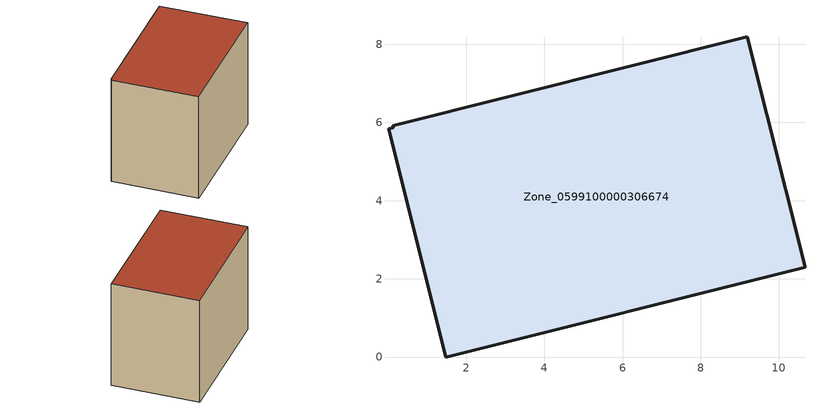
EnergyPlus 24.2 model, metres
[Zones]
Zone_0599100000306674
 floor ground (C_G): 0.01,5.84 0.14,5.87 0.12,5.92 9.19,8.19 10.67,2.3 1.48,0 z0
 wall outside (C_F): 10.67,2.3 9.19,8.19 0.12,5.92 0.14,5.87 0.01,5.84 1.48,0 10.67,2.3 z0:7.74
 roof outside (C_R): 0.14,5.87 0.01,5.84 1.48,0 10.67,2.3 9.19,8.19 0.12,5.92 z7.74
[BUILDING]
Pand.0599100000306674: North Axis=0; Terrain=City; Loads Convergence Tolerance Value=0.04; Temperature Convergence Tolerance Value=0.4; Solar Distribution=FullExterior; Maximum Number of Warmup Days=25; Minimum Number of Warmup Days=1
[Site:Location]
Rotterdam.The.Hague.AP_ZH_NLD Design_Conditions: Latitude=51.96; Longitude=4.45; Time Zone=1; Elevation=-4.5
[SITE:GROUNDTEMPERATURE:BUILDINGSURFACE]
18, 18, 18, 18, 18, 18, 18, 18, 18, 18, 18, 18
[MATERIAL] Thermal Absorptance=0.9; Solar Absorptance=0.7; Visible Absorptance=0.7
Name | Roughness | Thickness | Conductivity | Density | Specific Heat
G.TI.1975-1991 | MediumSmooth | 0.15 | 0.288461 | 540 | 1210
F.TI.1975-1991 | Rough | 0.3 | 0.230769 | 1920 | 840
R.TI.1975-1991 | MediumRough | 0.2 | 0.153846 | 1500 | 1000
[CONSTRUCTION]
C_G: G.TI.1975-1991
C_F: F.TI.1975-1991
C_R: R.TI.1975-1991
[ZONE]
Zone_0599100000306674: Type=1; Multiplier=1; Ceiling Height=Autocalculate; Volume=Autocalculate; Floor Area=autocalculate; Part of Total Floor Area=Yes
[ZONEINFILTRATION:DESIGNFLOWRATE]
Infil_Zone_0599100000306674: Zone or ZoneList or Space or SpaceList=Zone_0599100000306674; Schedule=AlwaysOn; Design Flow Rate Calculation Method=Flow/Area; Flow Rate per Floor Area=0.003; Constant Term Coefficient=1; Temperature Term Coefficient=0; Velocity Term Coefficient=0; Velocity Squared Term Coefficient=0
[HVACTEMPLATE:ZONE:IDEALLOADSAIRSYSTEM]
Zone_0599100000306674: Maximum Heating Supply Air Temperature=50; Minimum Cooling Supply Air Temperature=13; Maximum Heating Supply Air Humidity Ratio=0.0156; Minimum Cooling Supply Air Humidity Ratio=0.0077; Heating Limit=NoLimit; Cooling Limit=NoLimit; Dehumidification Control Type=ConstantSensibleHeatRatio; Cooling Sensible Heat Ratio=0.7; Dehumidification Setpoint=60; Humidification Control Type=None; Humidification Setpoint=30; Outdoor Air Method=None; Outdoor Air Flow Rate per Person=0.00944; Outdoor Air Flow Rate per Zone Floor Area=0; Outdoor Air Flow Rate per Zone=0; Demand Controlled Ventilation Type=None; Outdoor Air Economizer Type=NoEconomizer; Heat Recovery Type=None; Sensible Heat Recovery Effectiveness=0.7; Latent Heat Recovery Effectiveness=0.65
[ZONECONTROL:THERMOSTAT]
ThermostatControl_Zone_0599100000306674: Zone or ZoneList=Zone_0599100000306674; Control Type Schedule=DualSetpointControlType; Control 1=Thermostat_Zone_0599100000306674; Temperature Difference Between Cutout And Setpoint=0
[THERMOSTATSETPOINT:DUALSETPOINT]
Thermostat_Zone_0599100000306674: Heating Setpoint Temperature Schedule=HeatingSetpoint_Zone_0599100000306674; Cooling Setpoint Temperature Schedule=CoolingSetpoint_Zone_0599100000306674
[SCHEDULE:COMPACT]
HeatingSetpoint_Zone_0599100000306674: Through: 12/31, For: AllDays, Until: 24:00, 21
CoolingSetpoint_Zone_0599100000306674: Through: 12/31, For: AllDays, Until: 24:00, 24
DualSetpointControlType: Through: 12/31, For: AllDays, Until: 24:00, 4
AlwaysOn: Through: 12/31, For: AllDays, Until: 24:00, 1
